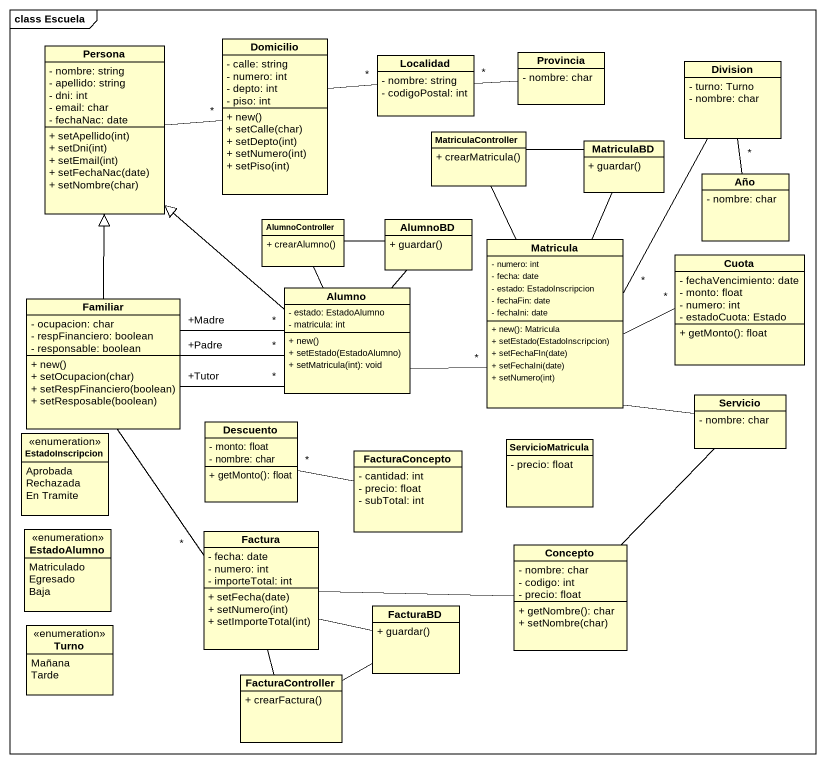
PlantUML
@startuml
mainframe class Escuela
hide circle
hide empty members
skinparam classAttributeIconSize 0
class Persona {
  - nombre: string
  - apellido: string
  - dni: int
  - email: char
  - fechaNac: date
  + setApellido(int)
  + setDni(int)
  + setEmail(int)
  + setFechaNac(date)
  + setNombre(char)
}
class Domicilio {
  - calle: string
  - numero: int
  - depto: int
  - piso: int
  + new()
  + setCalle(char)
  + setDepto(int)
  + setNumero(int)
  + setPiso(int)
}
class Localidad {
  - nombre: string
  - codigoPostal: int
}
class Provincia {
  - nombre: char
}
class Division {
  - turno: Turno
  - nombre: char
}
class MatriculaController {
  + crearMatricula()
}
class MatriculaBD {
  + guardar()
}
class Año {
  - nombre: char
}
class AlumnoController {
  + crearAlumno()
}
class AlumnoBD {
  + guardar()
}
class Matricula {
  - numero: int
  - fecha: date
  - estado: EstadoInscripcion
  - fechaFin: date
  - fechaIni: date
  + new(): Matricula
  + setEstado(EstadoInscripcion)
  + setFechaFIn(date)
  + setFechaIni(date)
  + setNumero(int)
}
class Cuota {
  - fechaVencimiento: date
  - monto: float
  - numero: int
  - estadoCuota: Estado
  + getMonto(): float
}
class Familiar {
  - ocupacion: char
  - respFinanciero: boolean
  - responsable: boolean
  + new()
  + setOcupacion(char)
  + setRespFinanciero(boolean)
  + setResposable(boolean)
}
class Alumno {
  - estado: EstadoAlumno
  - matricula: int
  + new()
  + setEstado(EstadoAlumno)
  + setMatricula(int): void
}
class Servicio {
  - nombre: char
}
enum EstadoInscripcion {
  Aprobada
  Rechazada
  En Tramite
}
class Descuento {
  - monto: float
  - nombre: char
  + getMonto(): float
}
class FacturaConcepto {
  - cantidad: int
  - precio: float
  - subTotal: int
}
class ServicioMatricula {
  - precio: float
}
enum EstadoAlumno {
  Matriculado
  Egresado
  Baja
}
class Factura {
  - fecha: date
  - numero: int
  - importeTotal: int
  + setFecha(date)
  + setNumero(int)
  + setImporteTotal(int)
}
class Concepto {
  - nombre: char
  - codigo: int
  - precio: float
  + getNombre(): char
  + setNombre(char)
}
enum Turno {
  Mañana
  Tarde
}
class FacturaBD {
  + guardar()
}
class FacturaController {
  + crearFactura()
}
Domicilio "*" -left- Persona
Domicilio -right- "*" Localidad
Localidad "*" -right- Provincia
Division "*" -- Año
Division -- "*" Matricula
MatriculaController -right- MatriculaBD
AlumnoController -right- AlumnoBD
Matricula -up- MatriculaController
Matricula -up- MatriculaBD
Cuota "*" -left- Matricula
Familiar -up-|> Persona
Familiar "+Tutor" -right- "*" Alumno
Familiar "+Padre" -right- "*" Alumno
Familiar "+Madre" -right- "*" Alumno
Familiar -- "*" Factura
Alumno -up-|> Persona
Alumno -up- AlumnoController
Alumno -up- AlumnoBD
Alumno -right- "*" Matricula
Servicio -left- Matricula
Servicio -- Concepto
FacturaConcepto -left- "*" Descuento
Factura -right- FacturaBD
Concepto -left- Factura
FacturaBD -left- FacturaController
FacturaController -up- Factura
@enduml
